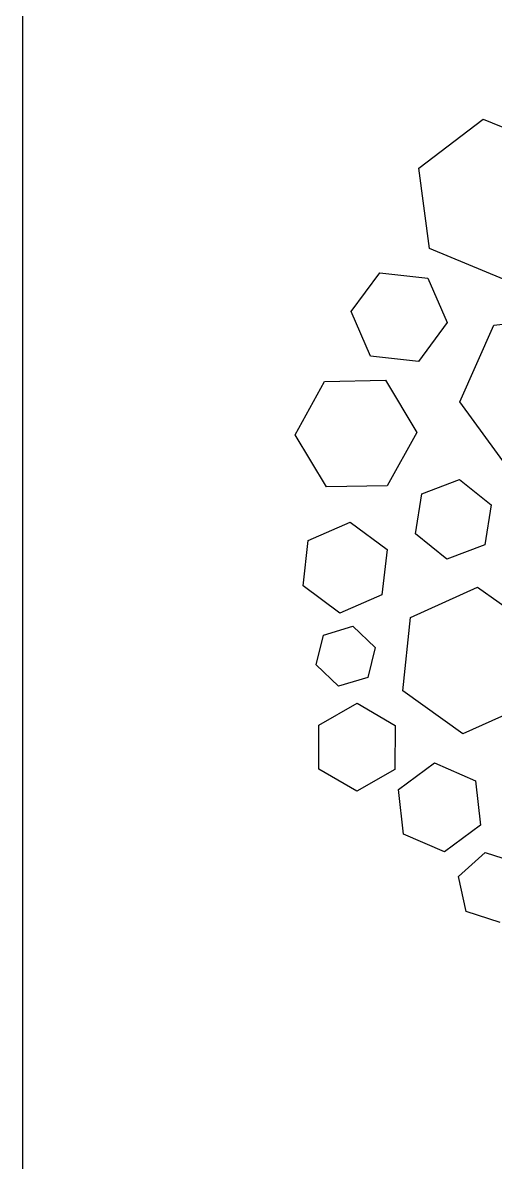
# Model space of a CAD drawing. Header units: millimetres. Extents: x -94 to 94, y -92 to 96.
# Drawn here: x -94 to -68.4, y -0.1 to 61.6 of the extents above; entities that cross this region are included whole.
import ezdxf

# ---------------------------------------------------------------- set-up
doc = ezdxf.new("R2010")
doc.units = ezdxf.units.MM
doc.layers.add('Fillet', color=7, linetype='CONTINUOUS')

msp = doc.modelspace()

# ---------------------------------------------------------------- linework, layer by layer
at = {"layer": 'Fillet'}
for p, q in [((-94, -89), (-94, 92)), ((-94, -89, 4), (-94, 92, 4)), ((-94, -89), (-94, 92)), ((-94, -89, 4), (-94, 92, 4)), ((-72.5332, 53.695), (-69.0552, 56.3636)), ((-72.5332, 53.695), (-69.0552, 56.3636)), ((-72.5332, 53.695, 4), (-69.0552, 56.3636, 4)), ((-72.5332, 53.695, 4), (-69.0552, 56.3636, 4)), ((-69.0552, 56.3636), (-65.0051, 54.6858)), ((-69.0552, 56.3636), (-69.0552, 56.3636, 4)), ((-69.0552, 56.3636), (-65.0051, 54.6858)), ((-69.0552, 56.3636), (-69.0552, 56.3636, 4)), ((-69.0552, 56.3636, 4), (-65.0051, 54.6858, 4)), ((-69.0552, 56.3636, 4), (-65.0051, 54.6858, 4)), ((-71.9612, 49.3487), (-72.5332, 53.695)), ((-71.9612, 49.3487), (-72.5332, 53.695)), ((-71.9612, 49.3487, 4), (-72.5332, 53.695, 4)), ((-72.5332, 53.695), (-72.5332, 53.695, 4)), ((-72.5332, 53.695), (-72.5332, 53.695, 4)), ((-71.9612, 49.3487, 4), (-72.5332, 53.695, 4)), ((-67.9111, 47.6709), (-71.9612, 49.3487)), ((-67.9111, 47.6709), (-71.9612, 49.3487)), ((-67.9111, 47.6709, 4), (-71.9612, 49.3487, 4)), ((-71.9612, 49.3487), (-71.9612, 49.3487, 4)), ((-71.9612, 49.3487), (-71.9612, 49.3487, 4)), ((-67.9111, 47.6709, 4), (-71.9612, 49.3487, 4)), ((-76.2058, 45.9288), (-74.6482, 48.0351)), ((-76.2058, 45.9288), (-74.6482, 48.0351)), ((-76.2058, 45.9288, 4), (-74.6482, 48.0351, 4)), ((-76.2058, 45.9288, 4), (-74.6482, 48.0351, 4)), ((-74.6482, 48.0351), (-72.0452, 47.7393)), ((-74.6482, 48.0351), (-74.6482, 48.0351, 4)), ((-74.6482, 48.0351), (-72.0452, 47.7393)), ((-74.6482, 48.0351), (-74.6482, 48.0351, 4)), ((-74.6482, 48.0351, 4), (-72.0452, 47.7393, 4)), ((-74.6482, 48.0351, 4), (-72.0452, 47.7393, 4)), ((-72.0452, 47.7393), (-70.9999, 45.3372)), ((-72.0452, 47.7393), (-70.9999, 45.3372)), ((-72.0452, 47.7393), (-72.0452, 47.7393, 4)), ((-72.0452, 47.7393, 4), (-70.9999, 45.3372, 4)), ((-72.0452, 47.7393), (-72.0452, 47.7393, 4)), ((-72.0452, 47.7393, 4), (-70.9999, 45.3372, 4)), ((-75.1605, 43.5267), (-76.2058, 45.9288)), ((-75.1605, 43.5267), (-76.2058, 45.9288)), ((-75.1605, 43.5267, 4), (-76.2058, 45.9288, 4)), ((-76.2058, 45.9288), (-76.2058, 45.9288, 4)), ((-76.2058, 45.9288), (-76.2058, 45.9288, 4)), ((-75.1605, 43.5267, 4), (-76.2058, 45.9288, 4)), ((-68.4795, 45.2035), (-63.9608, 45.6912)), ((-68.4795, 45.2035), (-63.9608, 45.6912)), ((-68.4795, 45.2035, 4), (-63.9608, 45.6912, 4)), ((-68.4795, 45.2035, 4), (-63.9608, 45.6912, 4)), ((-70.9999, 45.3372), (-72.5576, 43.2309)), ((-70.9999, 45.3372), (-72.5576, 43.2309)), ((-70.9999, 45.3372, 4), (-72.5576, 43.2309, 4)), ((-70.9999, 45.3372, 4), (-72.5576, 43.2309, 4)), ((-70.9999, 45.3372), (-70.9999, 45.3372, 4)), ((-70.9999, 45.3372), (-70.9999, 45.3372, 4)), ((-70.3165, 41.0463), (-68.4795, 45.2035)), ((-70.3165, 41.0463), (-68.4795, 45.2035)), ((-70.3165, 41.0463, 4), (-68.4795, 45.2035, 4)), ((-70.3165, 41.0463, 4), (-68.4795, 45.2035, 4)), ((-68.4795, 45.2035), (-68.4795, 45.2035, 4)), ((-68.4795, 45.2035), (-68.4795, 45.2035, 4)), ((-72.5576, 43.2309), (-75.1605, 43.5267)), ((-72.5576, 43.2309), (-75.1605, 43.5267)), ((-72.5576, 43.2309, 4), (-75.1605, 43.5267, 4)), ((-75.1605, 43.5267), (-75.1605, 43.5267, 4)), ((-75.1605, 43.5267), (-75.1605, 43.5267, 4)), ((-72.5576, 43.2309, 4), (-75.1605, 43.5267, 4)), ((-72.5576, 43.2309), (-72.5576, 43.2309, 4)), ((-72.5576, 43.2309), (-72.5576, 43.2309, 4)), ((-79.2416, 39.2652), (-77.6466, 42.1495)), ((-79.2416, 39.2652), (-77.6466, 42.1495)), ((-79.2416, 39.2652, 4), (-77.6466, 42.1495, 4)), ((-79.2416, 39.2652, 4), (-77.6466, 42.1495, 4)), ((-77.6466, 42.1495), (-74.3512, 42.2103)), ((-77.6466, 42.1495), (-74.3512, 42.2103)), ((-77.6466, 42.1495, 4), (-74.3512, 42.2103, 4)), ((-77.6466, 42.1495, 4), (-74.3512, 42.2103, 4)), ((-77.6466, 42.1495), (-77.6466, 42.1495, 4)), ((-77.6466, 42.1495), (-77.6466, 42.1495, 4)), ((-74.3512, 42.2103), (-72.6508, 39.3869)), ((-74.3512, 42.2103), (-72.6508, 39.3869)), ((-74.3512, 42.2103), (-74.3512, 42.2103, 4)), ((-74.3512, 42.2103, 4), (-72.6508, 39.3869, 4)), ((-74.3512, 42.2103), (-74.3512, 42.2103, 4)), ((-74.3512, 42.2103, 4), (-72.6508, 39.3869, 4)), ((-67.6347, 37.3769), (-70.3165, 41.0463)), ((-67.6347, 37.3769), (-70.3165, 41.0463)), ((-67.6347, 37.3769, 4), (-70.3165, 41.0463, 4)), ((-70.3165, 41.0463), (-70.3165, 41.0463, 4)), ((-70.3165, 41.0463), (-70.3165, 41.0463, 4)), ((-67.6347, 37.3769, 4), (-70.3165, 41.0463, 4)), ((-77.5413, 36.4418), (-79.2416, 39.2652)), ((-77.5413, 36.4418), (-79.2416, 39.2652)), ((-77.5413, 36.4418, 4), (-79.2416, 39.2652, 4)), ((-79.2416, 39.2652), (-79.2416, 39.2652, 4)), ((-79.2416, 39.2652), (-79.2416, 39.2652, 4)), ((-77.5413, 36.4418, 4), (-79.2416, 39.2652, 4)), ((-72.6508, 39.3869), (-74.2459, 36.5026)), ((-72.6508, 39.3869), (-74.2459, 36.5026)), ((-72.6508, 39.3869, 4), (-74.2459, 36.5026, 4)), ((-72.6508, 39.3869, 4), (-74.2459, 36.5026, 4)), ((-72.6508, 39.3869), (-72.6508, 39.3869, 4)), ((-72.6508, 39.3869), (-72.6508, 39.3869, 4)), ((-74.2459, 36.5026), (-77.5413, 36.4418)), ((-74.2459, 36.5026), (-77.5413, 36.4418)), ((-74.2459, 36.5026, 4), (-77.5413, 36.4418, 4)), ((-74.2459, 36.5026, 4), (-77.5413, 36.4418, 4)), ((-77.5413, 36.4418), (-77.5413, 36.4418, 4)), ((-77.5413, 36.4418), (-77.5413, 36.4418, 4)), ((-74.2459, 36.5026), (-74.2459, 36.5026, 4)), ((-74.2459, 36.5026), (-74.2459, 36.5026, 4)), ((-72.3751, 36.0581), (-70.329, 36.8454)), ((-72.3751, 36.0581), (-70.329, 36.8454)), ((-72.3751, 36.0581, 4), (-70.329, 36.8454, 4)), ((-72.3751, 36.0581, 4), (-70.329, 36.8454, 4)), ((-70.329, 36.8454), (-68.6242, 35.4671)), ((-70.329, 36.8454), (-68.6242, 35.4671)), ((-70.329, 36.8454), (-70.329, 36.8454, 4)), ((-70.329, 36.8454, 4), (-68.6242, 35.4671, 4)), ((-70.329, 36.8454), (-70.329, 36.8454, 4)), ((-70.329, 36.8454, 4), (-68.6242, 35.4671, 4)), ((-72.7163, 33.8925), (-72.3751, 36.0581)), ((-72.7163, 33.8925), (-72.3751, 36.0581)), ((-72.7163, 33.8925, 4), (-72.3751, 36.0581, 4)), ((-72.7163, 33.8925, 4), (-72.3751, 36.0581, 4)), ((-72.3751, 36.0581), (-72.3751, 36.0581, 4)), ((-72.3751, 36.0581), (-72.3751, 36.0581, 4)), ((-68.6242, 35.4671), (-68.9654, 33.3015)), ((-68.6242, 35.4671), (-68.9654, 33.3015)), ((-68.6242, 35.4671, 4), (-68.9654, 33.3015, 4)), ((-68.6242, 35.4671, 4), (-68.9654, 33.3015, 4)), ((-68.6242, 35.4671), (-68.6242, 35.4671, 4)), ((-68.6242, 35.4671), (-68.6242, 35.4671, 4)), ((-78.526, 33.5381), (-76.2507, 34.5273)), ((-78.526, 33.5381), (-76.2507, 34.5273)), ((-78.526, 33.5381, 4), (-76.2507, 34.5273, 4)), ((-78.526, 33.5381, 4), (-76.2507, 34.5273, 4)), ((-76.2507, 34.5273), (-74.2564, 33.0515)), ((-76.2507, 34.5273), (-74.2564, 33.0515)), ((-76.2507, 34.5273), (-76.2507, 34.5273, 4)), ((-76.2507, 34.5273, 4), (-74.2564, 33.0515, 4)), ((-76.2507, 34.5273), (-76.2507, 34.5273, 4)), ((-76.2507, 34.5273, 4), (-74.2564, 33.0515, 4)), ((-78.8069, 31.073), (-78.526, 33.5381)), ((-78.8069, 31.073), (-78.526, 33.5381)), ((-78.8069, 31.073, 4), (-78.526, 33.5381, 4)), ((-78.8069, 31.073, 4), (-78.526, 33.5381, 4)), ((-78.526, 33.5381), (-78.526, 33.5381, 4)), ((-78.526, 33.5381), (-78.526, 33.5381, 4)), ((-71.0115, 32.5142), (-72.7163, 33.8925)), ((-71.0115, 32.5142), (-72.7163, 33.8925)), ((-71.0115, 32.5142, 4), (-72.7163, 33.8925, 4)), ((-72.7163, 33.8925), (-72.7163, 33.8925, 4)), ((-72.7163, 33.8925), (-72.7163, 33.8925, 4)), ((-71.0115, 32.5142, 4), (-72.7163, 33.8925, 4)), ((-74.2564, 33.0515), (-74.5373, 30.5864)), ((-74.2564, 33.0515), (-74.5373, 30.5864)), ((-74.2564, 33.0515, 4), (-74.5373, 30.5864, 4)), ((-74.2564, 33.0515, 4), (-74.5373, 30.5864, 4)), ((-74.2564, 33.0515), (-74.2564, 33.0515, 4)), ((-74.2564, 33.0515), (-74.2564, 33.0515, 4)), ((-68.9654, 33.3015), (-71.0115, 32.5142)), ((-68.9654, 33.3015), (-71.0115, 32.5142)), ((-68.9654, 33.3015, 4), (-71.0115, 32.5142, 4)), ((-68.9654, 33.3015, 4), (-71.0115, 32.5142, 4)), ((-68.9654, 33.3015), (-68.9654, 33.3015, 4)), ((-68.9654, 33.3015), (-68.9654, 33.3015, 4)), ((-71.0115, 32.5142), (-71.0115, 32.5142, 4)), ((-71.0115, 32.5142), (-71.0115, 32.5142, 4)), ((-76.8126, 29.5972), (-78.8069, 31.073)), ((-76.8126, 29.5972), (-78.8069, 31.073)), ((-76.8126, 29.5972, 4), (-78.8069, 31.073, 4)), ((-78.8069, 31.073), (-78.8069, 31.073, 4)), ((-78.8069, 31.073), (-78.8069, 31.073, 4)), ((-76.8126, 29.5972, 4), (-78.8069, 31.073, 4)), ((-72.9948, 29.3712), (-69.3473, 31.0146)), ((-72.9948, 29.3712), (-69.3473, 31.0146)), ((-72.9948, 29.3712, 4), (-69.3473, 31.0146, 4)), ((-72.9948, 29.3712, 4), (-69.3473, 31.0146, 4)), ((-69.3473, 31.0146), (-66.1002, 28.6775)), ((-69.3473, 31.0146), (-66.1002, 28.6775)), ((-69.3473, 31.0146), (-69.3473, 31.0146, 4)), ((-69.3473, 31.0146, 4), (-66.1002, 28.6775, 4)), ((-69.3473, 31.0146), (-69.3473, 31.0146, 4)), ((-69.3473, 31.0146, 4), (-66.1002, 28.6775, 4)), ((-74.5373, 30.5864), (-76.8126, 29.5972)), ((-74.5373, 30.5864), (-76.8126, 29.5972)), ((-74.5373, 30.5864, 4), (-76.8126, 29.5972, 4)), ((-74.5373, 30.5864, 4), (-76.8126, 29.5972, 4)), ((-74.5373, 30.5864), (-74.5373, 30.5864, 4)), ((-74.5373, 30.5864), (-74.5373, 30.5864, 4)), ((-76.8126, 29.5972), (-76.8126, 29.5972, 4)), ((-76.8126, 29.5972), (-76.8126, 29.5972, 4)), ((-73.3953, 25.3906), (-72.9948, 29.3712)), ((-73.3953, 25.3906), (-72.9948, 29.3712)), ((-73.3953, 25.3906, 4), (-72.9948, 29.3712, 4)), ((-73.3953, 25.3906, 4), (-72.9948, 29.3712, 4)), ((-72.9948, 29.3712), (-72.9948, 29.3712, 4)), ((-72.9948, 29.3712), (-72.9948, 29.3712, 4)), ((-78.0994, 26.792), (-77.7106, 28.4119)), ((-78.0994, 26.792), (-77.7106, 28.4119)), ((-78.0994, 26.792, 4), (-77.7106, 28.4119, 4)), ((-78.0994, 26.792, 4), (-77.7106, 28.4119, 4)), ((-77.7106, 28.4119), (-76.1134, 28.8851)), ((-77.7106, 28.4119), (-76.1134, 28.8851)), ((-77.7106, 28.4119, 4), (-76.1134, 28.8851, 4)), ((-77.7106, 28.4119, 4), (-76.1134, 28.8851, 4)), ((-77.7106, 28.4119), (-77.7106, 28.4119, 4)), ((-77.7106, 28.4119), (-77.7106, 28.4119, 4)), ((-76.1134, 28.8851), (-74.9049, 27.7385)), ((-76.1134, 28.8851), (-76.1134, 28.8851, 4)), ((-76.1134, 28.8851), (-74.9049, 27.7385)), ((-76.1134, 28.8851), (-76.1134, 28.8851, 4)), ((-76.1134, 28.8851, 4), (-74.9049, 27.7385, 4)), ((-76.1134, 28.8851, 4), (-74.9049, 27.7385, 4)), ((-74.9049, 27.7385), (-75.2936, 26.1186)), ((-74.9049, 27.7385), (-75.2936, 26.1186)), ((-74.9049, 27.7385, 4), (-75.2936, 26.1186, 4)), ((-74.9049, 27.7385, 4), (-75.2936, 26.1186, 4)), ((-74.9049, 27.7385), (-74.9049, 27.7385, 4)), ((-74.9049, 27.7385), (-74.9049, 27.7385, 4)), ((-76.8909, 25.6453), (-78.0994, 26.792)), ((-78.0994, 26.792), (-78.0994, 26.792, 4)), ((-76.8909, 25.6453), (-78.0994, 26.792)), ((-76.8909, 25.6453, 4), (-78.0994, 26.792, 4)), ((-78.0994, 26.792), (-78.0994, 26.792, 4)), ((-76.8909, 25.6453, 4), (-78.0994, 26.792, 4)), ((-75.2936, 26.1186), (-76.8909, 25.6453)), ((-75.2936, 26.1186), (-76.8909, 25.6453)), ((-75.2936, 26.1186, 4), (-76.8909, 25.6453, 4)), ((-75.2936, 26.1186, 4), (-76.8909, 25.6453, 4)), ((-75.2936, 26.1186), (-75.2936, 26.1186, 4)), ((-75.2936, 26.1186), (-75.2936, 26.1186, 4)), ((-76.8909, 25.6453), (-76.8909, 25.6453, 4)), ((-76.8909, 25.6453), (-76.8909, 25.6453, 4)), ((-70.1483, 23.0534), (-73.3953, 25.3906)), ((-70.1483, 23.0534), (-73.3953, 25.3906)), ((-70.1483, 23.0534, 4), (-73.3953, 25.3906, 4)), ((-73.3953, 25.3906), (-73.3953, 25.3906, 4)), ((-73.3953, 25.3906), (-73.3953, 25.3906, 4)), ((-70.1483, 23.0534, 4), (-73.3953, 25.3906, 4)), ((-77.9527, 23.5401), (-75.8822, 24.7233)), ((-77.9527, 23.5401), (-75.8822, 24.7233)), ((-77.9527, 23.5401, 4), (-75.8822, 24.7233, 4)), ((-77.9527, 23.5401, 4), (-75.8822, 24.7233, 4)), ((-75.8822, 24.7233), (-73.8223, 23.5217)), ((-75.8822, 24.7233), (-73.8223, 23.5217)), ((-75.8822, 24.7233), (-75.8822, 24.7233, 4)), ((-75.8822, 24.7233, 4), (-73.8223, 23.5217, 4)), ((-75.8822, 24.7233), (-75.8822, 24.7233, 4)), ((-75.8822, 24.7233, 4), (-73.8223, 23.5217, 4)), ((-66.5007, 24.6969), (-70.1483, 23.0534)), ((-66.5007, 24.6969), (-70.1483, 23.0534)), ((-66.5007, 24.6969, 4), (-70.1483, 23.0534, 4)), ((-66.5007, 24.6969, 4), (-70.1483, 23.0534, 4)), ((-77.9634, 21.1554), (-77.9527, 23.5401)), ((-77.9634, 21.1554), (-77.9527, 23.5401)), ((-77.9634, 21.1554, 4), (-77.9527, 23.5401, 4)), ((-77.9634, 21.1554, 4), (-77.9527, 23.5401, 4)), ((-77.9527, 23.5401), (-77.9527, 23.5401, 4)), ((-77.9527, 23.5401), (-77.9527, 23.5401, 4)), ((-73.8223, 23.5217), (-73.8329, 21.137)), ((-73.8223, 23.5217), (-73.8329, 21.137)), ((-73.8223, 23.5217, 4), (-73.8329, 21.137, 4)), ((-73.8223, 23.5217, 4), (-73.8329, 21.137, 4)), ((-73.8223, 23.5217), (-73.8223, 23.5217, 4)), ((-73.8223, 23.5217), (-73.8223, 23.5217, 4)), ((-70.1483, 23.0534), (-70.1483, 23.0534, 4)), ((-70.1483, 23.0534), (-70.1483, 23.0534, 4)), ((-75.9035, 19.9538), (-77.9634, 21.1554)), ((-75.9035, 19.9538), (-77.9634, 21.1554)), ((-75.9035, 19.9538, 4), (-77.9634, 21.1554, 4)), ((-77.9634, 21.1554), (-77.9634, 21.1554, 4)), ((-77.9634, 21.1554), (-77.9634, 21.1554, 4)), ((-75.9035, 19.9538, 4), (-77.9634, 21.1554, 4)), ((-73.8329, 21.137), (-75.9035, 19.9538)), ((-73.8329, 21.137), (-75.9035, 19.9538)), ((-73.8329, 21.137, 4), (-75.9035, 19.9538, 4)), ((-73.8329, 21.137, 4), (-75.9035, 19.9538, 4)), ((-73.8329, 21.137), (-73.8329, 21.137, 4)), ((-73.8329, 21.137), (-73.8329, 21.137, 4)), ((-73.6465, 20.0424), (-71.6956, 21.4875)), ((-73.6465, 20.0424), (-71.6956, 21.4875)), ((-73.6465, 20.0424, 4), (-71.6956, 21.4875, 4)), ((-73.6465, 20.0424, 4), (-71.6956, 21.4875, 4)), ((-71.6956, 21.4875), (-69.4687, 20.5206)), ((-71.6956, 21.4875), (-71.6956, 21.4875, 4)), ((-71.6956, 21.4875), (-69.4687, 20.5206)), ((-71.6956, 21.4875), (-71.6956, 21.4875, 4)), ((-71.6956, 21.4875, 4), (-69.4687, 20.5206, 4)), ((-71.6956, 21.4875, 4), (-69.4687, 20.5206, 4)), ((-69.4687, 20.5206), (-69.1926, 18.1085)), ((-69.4687, 20.5206), (-69.4687, 20.5206, 4)), ((-69.4687, 20.5206), (-69.1926, 18.1085)), ((-69.4687, 20.5206), (-69.4687, 20.5206, 4)), ((-69.4687, 20.5206, 4), (-69.1926, 18.1085, 4)), ((-69.4687, 20.5206, 4), (-69.1926, 18.1085, 4)), ((-75.9035, 19.9538), (-75.9035, 19.9538, 4)), ((-75.9035, 19.9538), (-75.9035, 19.9538, 4)), ((-73.3705, 17.6303), (-73.6465, 20.0424)), ((-73.6465, 20.0424), (-73.6465, 20.0424, 4)), ((-73.3705, 17.6303), (-73.6465, 20.0424)), ((-73.3705, 17.6303, 4), (-73.6465, 20.0424, 4)), ((-73.6465, 20.0424), (-73.6465, 20.0424, 4)), ((-73.3705, 17.6303, 4), (-73.6465, 20.0424, 4)), ((-69.1926, 18.1085), (-71.1435, 16.6634)), ((-69.1926, 18.1085), (-71.1435, 16.6634)), ((-69.1926, 18.1085, 4), (-71.1435, 16.6634, 4)), ((-69.1926, 18.1085, 4), (-71.1435, 16.6634, 4)), ((-69.1926, 18.1085), (-69.1926, 18.1085, 4)), ((-69.1926, 18.1085), (-69.1926, 18.1085, 4)), ((-71.1435, 16.6634), (-73.3705, 17.6303)), ((-73.3705, 17.6303), (-73.3705, 17.6303, 4)), ((-71.1435, 16.6634), (-73.3705, 17.6303)), ((-71.1435, 16.6634, 4), (-73.3705, 17.6303, 4)), ((-73.3705, 17.6303), (-73.3705, 17.6303, 4)), ((-71.1435, 16.6634, 4), (-73.3705, 17.6303, 4)), ((-71.1435, 16.6634), (-71.1435, 16.6634, 4)), ((-71.1435, 16.6634), (-71.1435, 16.6634, 4)), ((-70.3783, 15.3413), (-68.9331, 16.6419)), ((-70.3783, 15.3413), (-68.9331, 16.6419)), ((-70.3783, 15.3413, 4), (-68.9331, 16.6419, 4)), ((-70.3783, 15.3413, 4), (-68.9331, 16.6419, 4)), ((-68.9331, 16.6419), (-67.0842, 16.0407)), ((-68.9331, 16.6419), (-68.9331, 16.6419, 4)), ((-68.9331, 16.6419), (-67.0842, 16.0407)), ((-68.9331, 16.6419), (-68.9331, 16.6419, 4)), ((-68.9331, 16.6419, 4), (-67.0842, 16.0407, 4)), ((-68.9331, 16.6419, 4), (-67.0842, 16.0407, 4)), ((-69.9745, 13.4395), (-70.3783, 15.3413)), ((-70.3783, 15.3413), (-70.3783, 15.3413, 4)), ((-69.9745, 13.4395), (-70.3783, 15.3413)), ((-69.9745, 13.4395, 4), (-70.3783, 15.3413, 4)), ((-70.3783, 15.3413), (-70.3783, 15.3413, 4)), ((-69.9745, 13.4395, 4), (-70.3783, 15.3413, 4)), ((-68.1256, 12.8383), (-69.9745, 13.4395)), ((-69.9745, 13.4395), (-69.9745, 13.4395, 4)), ((-68.1256, 12.8383), (-69.9745, 13.4395)), ((-68.1256, 12.8383, 4), (-69.9745, 13.4395, 4)), ((-69.9745, 13.4395), (-69.9745, 13.4395, 4)), ((-68.1256, 12.8383, 4), (-69.9745, 13.4395, 4))]:
    msp.add_line(p, q, dxfattribs=at)

doc.saveas('drawing.dxf')
